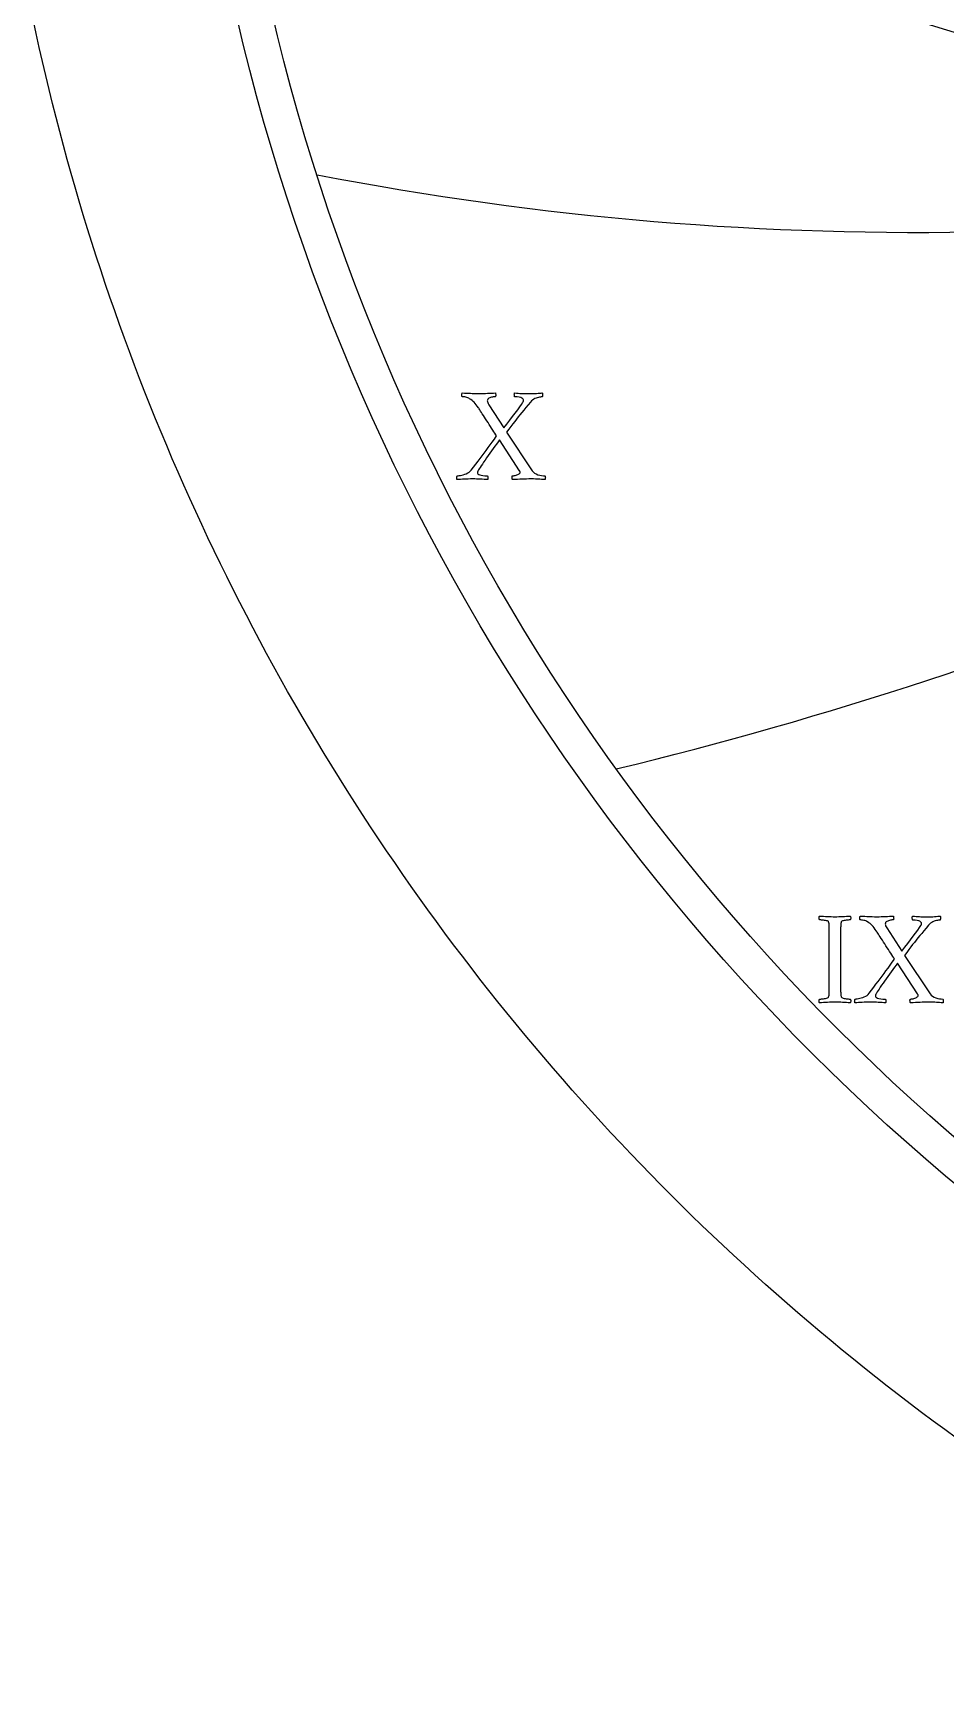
# Model space of a CAD drawing. Header units: millimetres. Extents: x -76 to 76, y -76 to 98.
# Drawn here: x -74.4 to -44.9, y -69.5 to -16.2 of the extents above; entities that cross this region are included whole.
import ezdxf

# ---------------------------------------------------------------- set-up
doc = ezdxf.new("R2010")
doc.units = ezdxf.units.MM
for name, color, linetype in [('CUT_OUTER', 1, 'Continuous'), ('ENGRAVE', 7, 'Continuous'), ('ENGRAVE_FINE', 8, 'Continuous'), ('GUIDE', 3, 'Continuous'), ('TEXT', 5, 'Continuous')]:
    doc.layers.add(name, color=color, linetype=linetype)

msp = doc.modelspace()

# ---------------------------------------------------------------- linework, layer by layer
at = {"layer": 'CUT_OUTER'}
msp.add_lwpolyline([(-44.5206, -61.5947), (-44.8977, -61.3204), (-45.2731, -61.0438), (-45.6469, -60.7648), (-46.0188, -60.4836), (-46.3891, -60.2001), (-46.7576, -59.9143), (-47.1243, -59.6263), (-47.4893, -59.336), (-47.8525, -59.0435), (-48.2139, -58.7488), (-48.5735, -58.4519), (-48.9312, -58.1527), (-49.2871, -57.8514), (-49.6411, -57.5479), (-49.9933, -57.2422), (-50.3436, -56.9344), (-50.692, -56.6244), (-51.0385, -56.3123), (-51.383, -55.9981), (-51.7257, -55.6817), (-52.0664, -55.3633), (-52.4051, -55.0428), (-52.7418, -54.7202), (-53.0766, -54.3955), (-53.4094, -54.0688), (-53.7401, -53.7401), (-54.0688, -53.4094), (-54.3955, -53.0766), (-54.7202, -52.7418), (-55.0428, -52.4051), (-55.3633, -52.0664), (-55.6817, -51.7257), (-55.9981, -51.383), (-56.3123, -51.0385), (-56.6244, -50.692), (-56.9344, -50.3436), (-57.2422, -49.9933), (-57.5479, -49.6411), (-57.8514, -49.2871), (-58.1527, -48.9312), (-58.4519, -48.5735), (-58.7488, -48.2139), (-59.0435, -47.8525), (-59.336, -47.4893), (-59.6263, -47.1243), (-59.9143, -46.7576), (-60.2001, -46.3891), (-60.4836, -46.0188), (-60.7648, -45.6469), (-61.0438, -45.2731), (-61.3204, -44.8977), (-61.5947, -44.5206), (-61.8668, -44.1419), (-62.1364, -43.7614), (-62.4038, -43.3793), (-62.6688, -42.9956), (-62.9314, -42.6103), (-63.1917, -42.2233), (-63.4496, -41.8348), (-63.7051, -41.4447), (-63.9582, -41.053), (-64.2089, -40.6598), (-64.4571, -40.2651), (-64.703, -39.8688), (-64.9464, -39.4711), (-65.1874, -39.0718), (-65.4259, -38.6711), (-65.6619, -38.2689), (-65.8955, -37.8653), (-66.1266, -37.4603), (-66.3552, -37.0538), (-66.5813, -36.646), (-66.8049, -36.2367), (-67.026, -35.8262), (-67.2446, -35.4142), (-67.4606, -35.0009), (-67.6741, -34.5864), (-67.885, -34.1705), (-68.0934, -33.7533), (-68.2993, -33.3348), (-68.5025, -32.9151), (-68.7032, -32.4942), (-68.9013, -32.072), (-69.0968, -31.6486), (-69.2897, -31.2241), (-69.4799, -30.7983), (-69.6676, -30.3714), (-69.8527, -29.9434), (-70.0351, -29.5142), (-70.2148, -29.0839), (-70.392, -28.6526), (-70.5665, -28.2201), (-70.7383, -27.7866), (-70.9075, -27.352), (-71.0739, -26.9164), (-71.2378, -26.4798), (-71.3989, -26.0422), (-71.5573, -25.6036), (-71.7131, -25.1641), (-71.8662, -24.7236), (-72.0165, -24.2822), (-72.1641, -23.8398), (-72.3091, -23.3966), (-72.4513, -22.9525), (-72.5907, -22.5075), (-72.7275, -22.0616), (-72.8615, -21.615), (-72.9927, -21.1675), (-73.1212, -20.7192), (-73.247, -20.2702), (-73.37, -19.8204), (-73.4902, -19.3698), (-73.6077, -18.9185), (-73.7224, -18.4665), (-73.8343, -18.0138), (-73.9434, -17.5604), (-74.0498, -17.1064), (-74.1534, -16.6517), (-74.2541, -16.1964), (-74.3521, -15.7405)], dxfattribs=at)
at = {"layer": 'ENGRAVE'}
msp.add_circle((0, 0), 68.4, dxfattribs=at)
for centre, radius, start, end in [((-45.7736, 79.2823), 101.9098, 259.026824, 283.6824), ((-86.0201, 86.0201), 129.6287, 283.613701, 302.105382)]:
    msp.add_arc(centre, radius, start, end, dxfattribs=at)
at = {"layer": 'ENGRAVE_FINE'}
msp.add_arc((0, 129.939), 152.7524, 243.541053, 296.458947, dxfattribs=at)
at = {"layer": 'GUIDE'}
msp.add_circle((0, 0), 69.54, dxfattribs=at)
at = {"layer": 'TEXT'}
for points in [[(-59.9534, -27.834), (-59.8774, -27.8336), (-59.8046, -27.8324), (-59.735, -27.8304), (-59.6686, -27.8275), (-59.6042, -27.8244), (-59.5403, -27.8216), (-59.4769, -27.8191), (-59.4141, -27.8168), (-59.4103, -27.8275), (-59.4076, -27.8427), (-59.406, -27.8621), (-59.4054, -27.8858), (-59.4065, -27.9085), (-59.4098, -27.9246), (-59.4152, -27.9343), (-59.4227, -27.9376), (-59.4397, -27.9383), (-59.4605, -27.9403), (-59.485, -27.9436), (-59.5133, -27.9484), (-59.543, -27.9548), (-59.5716, -27.9635), (-59.5991, -27.9743), (-59.6255, -27.9872), (-59.6482, -28.003), (-59.6643, -28.0223), (-59.674, -28.045), (-59.6773, -28.0713), (-59.674, -28.097), (-59.6643, -28.1264), (-59.6482, -28.1595), (-59.6255, -28.1965), (-59.1379, -28.9472), (-59.0441, -28.8218), (-58.9524, -28.7002), (-58.8629, -28.5824), (-58.7755, -28.4683), (-58.6951, -28.3623), (-58.6266, -28.2687), (-58.57, -28.1876), (-58.5252, -28.1188), (-58.5194, -28.108), (-58.515, -28.0972), (-58.5119, -28.0864), (-58.5101, -28.0757), (-58.5092, -28.0659), (-58.5085, -28.0584), (-58.5081, -28.053), (-58.508, -28.0498), (-58.5112, -28.0341), (-58.5209, -28.0174), (-58.5371, -27.9996), (-58.5597, -27.9807), (-58.5934, -27.9637), (-58.6428, -27.9516), (-58.7078, -27.9443), (-58.7884, -27.9419), (-58.7942, -27.9369), (-58.7987, -27.9263), (-58.8018, -27.9099), (-58.8035, -27.888), (-58.8039, -27.8649), (-58.803, -27.8453), (-58.8007, -27.8293), (-58.7971, -27.8168), (-58.7362, -27.8209), (-58.6789, -27.8249), (-58.6251, -27.8285), (-58.5748, -27.8319), (-58.5251, -27.8347), (-58.4729, -27.8367), (-58.4183, -27.8379), (-58.3613, -27.8383), (-58.2825, -27.8378), (-58.2102, -27.8362), (-58.1444, -27.8335), (-58.0851, -27.8297), (-58.0314, -27.8257), (-57.9826, -27.8222), (-57.9387, -27.8192), (-57.8996, -27.8168), (-57.8957, -27.827), (-57.8926, -27.8405), (-57.8903, -27.8572), (-57.8888, -27.8772), (-57.8892, -27.8974), (-57.8926, -27.9149), (-57.8989, -27.9298), (-57.9082, -27.9419), (-57.9199, -27.9426), (-57.9379, -27.9446), (-57.962, -27.948), (-57.9923, -27.9527), (-58.0266, -27.9597), (-58.0624, -27.9699), (-58.0999, -27.9834), (-58.139, -28.0001), (-58.178, -28.0208), (-58.2151, -28.046), (-58.2503, -28.0758), (-58.2836, -28.1102), (-58.3608, -28.204), (-58.433, -28.2914), (-58.5, -28.3723), (-58.5619, -28.4467), (-58.6208, -28.5182), (-58.6789, -28.5902), (-58.7362, -28.6627), (-58.7927, -28.7358), (-58.8513, -28.8127), (-58.9146, -28.8965), (-58.9829, -28.9874), (-59.0559, -29.0853), (-58.2275, -30.328), (-58.1932, -30.3701), (-58.1509, -30.4057), (-58.1005, -30.4348), (-58.042, -30.4574), (-57.9807, -30.4744), (-57.9222, -30.4866), (-57.8664, -30.4938), (-57.8133, -30.4963), (-57.8077, -30.5068), (-57.8041, -30.5211), (-57.8023, -30.5392), (-57.8025, -30.561), (-57.8037, -30.5823), (-57.8052, -30.5988), (-57.8069, -30.6103), (-57.809, -30.6171), (-57.8694, -30.6129), (-57.9255, -30.609), (-57.9772, -30.6054), (-58.0247, -30.602), (-58.0724, -30.5992), (-58.125, -30.5971), (-58.1825, -30.5959), (-58.2448, -30.5955), (-58.3304, -30.5959), (-58.4103, -30.5971), (-58.4846, -30.5992), (-58.5533, -30.602), (-58.6219, -30.6054), (-58.6962, -30.609), (-58.7762, -30.6129), (-58.8618, -30.6171), (-58.8693, -30.6063), (-58.8747, -30.5912), (-58.878, -30.5718), (-58.879, -30.5481), (-58.878, -30.5254), (-58.8747, -30.5092), (-58.8693, -30.4995), (-58.8618, -30.4963), (-58.8468, -30.4955), (-58.8278, -30.493), (-58.8047, -30.489), (-58.7776, -30.4833), (-58.7489, -30.4759), (-58.721, -30.4666), (-58.6939, -30.4554), (-58.6676, -30.4423), (-58.645, -30.4276), (-58.6288, -30.4116), (-58.6191, -30.3942), (-58.6158, -30.3755), (-58.6162, -30.3707), (-58.6174, -30.3652), (-58.6195, -30.3589), (-58.6223, -30.3517), (-58.6257, -30.3446), (-58.6293, -30.3382), (-58.6332, -30.3327), (-58.6374, -30.328), (-59.2803, -29.3356), (-59.3287, -29.3999), (-59.379, -29.4677), (-59.4312, -29.5391), (-59.4853, -29.6139), (-59.5399, -29.6901), (-59.5937, -29.7655), (-59.6467, -29.84), (-59.6989, -29.9138), (-59.7487, -29.985), (-59.7949, -30.0518), (-59.8372, -30.1144), (-59.8758, -30.1727), (-59.9095, -30.2244), (-59.9372, -30.2676), (-59.9591, -30.3021), (-59.975, -30.328), (-59.9774, -30.3329), (-59.9804, -30.3388), (-59.9839, -30.3458), (-59.9879, -30.3539), (-59.9917, -30.3628), (-59.9944, -30.3722), (-59.996, -30.3822), (-59.9966, -30.3927), (-59.992, -30.4117), (-59.9782, -30.4299), (-59.9553, -30.4473), (-59.9232, -30.4639), (-59.8801, -30.4781), (-59.824, -30.4882), (-59.7549, -30.4943), (-59.673, -30.4963), (-59.6672, -30.5068), (-59.6627, -30.5211), (-59.6596, -30.5392), (-59.6579, -30.561), (-59.6575, -30.5823), (-59.6584, -30.5988), (-59.6607, -30.6103), (-59.6643, -30.6171), (-59.7229, -30.6129), (-59.7819, -30.609), (-59.8415, -30.6054), (-59.9016, -30.602), (-59.9618, -30.5992), (-60.0214, -30.5971), (-60.0804, -30.5959), (-60.139, -30.5955), (-60.218, -30.5959), (-60.2911, -30.5971), (-60.3582, -30.5992), (-60.4194, -30.602), (-60.4782, -30.6054), (-60.5381, -30.609), (-60.599, -30.6129), (-60.6611, -30.6171), (-60.6644, -30.6048), (-60.6659, -30.5896), (-60.6655, -30.5714), (-60.6632, -30.5502), (-60.6601, -30.5299), (-60.6573, -30.5141), (-60.6547, -30.5029), (-60.6524, -30.4963), (-60.6394, -30.4953), (-60.6174, -30.4925), (-60.5865, -30.4878), (-60.5467, -30.4812), (-60.5017, -30.472), (-60.455, -30.4596), (-60.4068, -30.444), (-60.3569, -30.4251), (-60.309, -30.4026), (-60.2668, -30.376), (-60.2303, -30.3454), (-60.1994, -30.3107), (-60.1214, -30.2093), (-60.0473, -30.1123), (-59.9769, -30.0195), (-59.9103, -29.931), (-59.8457, -29.8446), (-59.7814, -29.7579), (-59.7173, -29.6709), (-59.6535, -29.5837), (-59.5884, -29.4946), (-59.5203, -29.4019), (-59.4493, -29.3058), (-59.3752, -29.2061), (-59.4007, -29.165), (-59.4297, -29.1193), (-59.4622, -29.069), (-59.4982, -29.0141), (-59.5362, -28.9563), (-59.5748, -28.8971), (-59.6139, -28.8365), (-59.6535, -28.7747), (-59.6929, -28.7132), (-59.7312, -28.6538), (-59.7684, -28.5967), (-59.8046, -28.5417), (-59.8385, -28.4901), (-59.8693, -28.4435), (-59.8968, -28.4017), (-59.9211, -28.3647), (-59.9409, -28.3345), (-59.955, -28.313), (-59.9635, -28.3), (-59.9664, -28.2957), (-60.0005, -28.2426), (-60.0338, -28.1954), (-60.0663, -28.1541), (-60.098, -28.1188), (-60.1307, -28.0872), (-60.1665, -28.0573), (-60.2052, -28.029), (-60.2468, -28.0023), (-60.2758, -27.9863), (-60.3067, -27.9726), (-60.3395, -27.9614), (-60.3741, -27.9527), (-60.4077, -27.9461), (-60.4372, -27.9414), (-60.4627, -27.9385), (-60.4842, -27.9376), (-60.4917, -27.9343), (-60.4971, -27.9246), (-60.5003, -27.9085), (-60.5014, -27.8858), (-60.5003, -27.8621), (-60.4971, -27.8427), (-60.4917, -27.8275), (-60.4842, -27.8168), (-60.4093, -27.8191), (-60.3401, -27.8216), (-60.2766, -27.8244), (-60.2188, -27.8275), (-60.1609, -27.8304), (-60.0974, -27.8324), (-60.0283, -27.8336), (-59.9534, -27.834)], [(-48.4435, -44.7427), (-48.3814, -44.7423), (-48.32, -44.7411), (-48.2595, -44.7391), (-48.1997, -44.7362), (-48.1397, -44.7331), (-48.0784, -44.7303), (-48.0157, -44.7278), (-47.9516, -44.7255), (-47.9442, -44.7357), (-47.9392, -44.7492), (-47.9367, -44.7659), (-47.9365, -44.7859), (-47.9383, -44.8058), (-47.9414, -44.8225), (-47.9458, -44.836), (-47.9516, -44.8463), (-47.9673, -44.8467), (-47.9883, -44.8479), (-48.0147, -44.8499), (-48.0466, -44.8527), (-48.0805, -44.8564), (-48.1134, -44.8608), (-48.1453, -44.8661), (-48.176, -44.8722), (-48.203, -44.8794), (-48.2235, -44.8883), (-48.2375, -44.8989), (-48.245, -44.911), (-48.2508, -44.9342), (-48.2553, -44.9606), (-48.2584, -44.9903), (-48.2601, -45.0232), (-48.2611, -45.0585), (-48.2618, -45.0955), (-48.2622, -45.134), (-48.2623, -45.1742), (-48.2623, -45.1807), (-48.2623, -45.1871), (-48.2623, -45.1936), (-48.2623, -45.2001), (-48.2623, -45.2066), (-48.2623, -45.213), (-48.2623, -45.2195), (-48.2623, -45.226), (-48.2623, -47.0253), (-48.2623, -47.0317), (-48.2623, -47.0382), (-48.2623, -47.0447), (-48.2623, -47.0512), (-48.2623, -47.0576), (-48.2623, -47.0641), (-48.2623, -47.0706), (-48.2623, -47.077), (-48.2622, -47.1171), (-48.2618, -47.1553), (-48.2611, -47.1915), (-48.2601, -47.2259), (-48.2584, -47.2579), (-48.2553, -47.2869), (-48.2508, -47.3129), (-48.245, -47.3359), (-48.2375, -47.3465), (-48.2235, -47.3564), (-48.203, -47.3659), (-48.176, -47.3748), (-48.1453, -47.3827), (-48.1134, -47.3893), (-48.0805, -47.3946), (-48.0466, -47.3985), (-48.0147, -47.4013), (-47.9883, -47.4034), (-47.9673, -47.4046), (-47.9516, -47.405), (-47.9458, -47.4152), (-47.9414, -47.4287), (-47.9383, -47.4454), (-47.9365, -47.4654), (-47.9367, -47.4853), (-47.9392, -47.5021), (-47.9442, -47.5155), (-47.9516, -47.5258), (-48.0157, -47.5216), (-48.0784, -47.5177), (-48.1397, -47.5141), (-48.1997, -47.5107), (-48.2595, -47.5079), (-48.32, -47.5058), (-48.3814, -47.5046), (-48.4435, -47.5042), (-48.5042, -47.5046), (-48.5654, -47.5058), (-48.6272, -47.5079), (-48.6895, -47.5107), (-48.7523, -47.5141), (-48.8157, -47.5177), (-48.8796, -47.5216), (-48.944, -47.5258), (-48.9515, -47.5155), (-48.9565, -47.5021), (-48.959, -47.4853), (-48.9592, -47.4654), (-48.9574, -47.4454), (-48.9543, -47.4287), (-48.9498, -47.4152), (-48.944, -47.405), (-48.9284, -47.4046), (-48.9074, -47.4034), (-48.8809, -47.4013), (-48.8491, -47.3985), (-48.815, -47.3946), (-48.7817, -47.3893), (-48.7492, -47.3827), (-48.7175, -47.3748), (-48.6899, -47.3659), (-48.6695, -47.3564), (-48.6564, -47.3465), (-48.6506, -47.3359), (-48.643, -47.3082), (-48.6372, -47.2766), (-48.6332, -47.2413), (-48.6312, -47.2022), (-48.6303, -47.1604), (-48.6296, -47.117), (-48.6292, -47.0719), (-48.6291, -47.0253), (-48.6291, -45.226), (-48.6292, -45.1792), (-48.6296, -45.1338), (-48.6303, -45.0897), (-48.6312, -45.0469), (-48.6332, -45.0069), (-48.6372, -44.9709), (-48.643, -44.9389), (-48.6506, -44.911), (-48.6564, -44.8989), (-48.6695, -44.8883), (-48.6899, -44.8794), (-48.7175, -44.8722), (-48.7492, -44.8661), (-48.7817, -44.8608), (-48.815, -44.8564), (-48.8491, -44.8527), (-48.8809, -44.8499), (-48.9074, -44.8479), (-48.9284, -44.8467), (-48.944, -44.8463), (-48.9498, -44.836), (-48.9543, -44.8225), (-48.9574, -44.8058), (-48.9592, -44.7859), (-48.959, -44.7659), (-48.9565, -44.7492), (-48.9515, -44.7357), (-48.944, -44.7255), (-48.8796, -44.7278), (-48.8157, -44.7303), (-48.7523, -44.7331), (-48.6895, -44.7362), (-48.6272, -44.7391), (-48.5654, -44.7411), (-48.5042, -44.7423), (-48.4435, -44.7427)], [(-47.0973, -44.7427), (-47.0212, -44.7423), (-46.9484, -44.7411), (-46.8789, -44.7391), (-46.8125, -44.7362), (-46.7481, -44.7331), (-46.6842, -44.7303), (-46.6208, -44.7278), (-46.5579, -44.7255), (-46.5542, -44.7362), (-46.5515, -44.7513), (-46.5499, -44.7708), (-46.5493, -44.7945), (-46.5504, -44.8171), (-46.5536, -44.8333), (-46.559, -44.843), (-46.5666, -44.8463), (-46.5836, -44.8469), (-46.6043, -44.849), (-46.6289, -44.8523), (-46.6572, -44.8571), (-46.6868, -44.8635), (-46.7154, -44.8722), (-46.7429, -44.883), (-46.7694, -44.8959), (-46.792, -44.9117), (-46.8082, -44.931), (-46.8179, -44.9537), (-46.8211, -44.98), (-46.8179, -45.0057), (-46.8082, -45.035), (-46.792, -45.0682), (-46.7694, -45.1052), (-46.2818, -45.8559), (-46.1879, -45.7305), (-46.0963, -45.6089), (-46.0067, -45.4911), (-45.9193, -45.377), (-45.839, -45.271), (-45.7705, -45.1774), (-45.7139, -45.0963), (-45.6691, -45.0275), (-45.6633, -45.0167), (-45.6588, -45.0059), (-45.6557, -44.9951), (-45.654, -44.9843), (-45.653, -44.9746), (-45.6524, -44.9671), (-45.652, -44.9617), (-45.6518, -44.9585), (-45.6551, -44.9428), (-45.6648, -44.9261), (-45.681, -44.9083), (-45.7036, -44.8894), (-45.7373, -44.8724), (-45.7867, -44.8603), (-45.8517, -44.853), (-45.9323, -44.8506), (-45.9381, -44.8456), (-45.9425, -44.8349), (-45.9456, -44.8186), (-45.9474, -44.7967), (-45.9478, -44.7736), (-45.9469, -44.754), (-45.9446, -44.738), (-45.9409, -44.7255), (-45.8801, -44.7296), (-45.8228, -44.7335), (-45.769, -44.7372), (-45.7187, -44.7406), (-45.669, -44.7434), (-45.6168, -44.7454), (-45.5622, -44.7466), (-45.5051, -44.747), (-45.4264, -44.7465), (-45.3541, -44.7449), (-45.2883, -44.7422), (-45.229, -44.7384), (-45.1753, -44.7344), (-45.1265, -44.7309), (-45.0825, -44.7279), (-45.0434, -44.7255), (-45.0395, -44.7357), (-45.0364, -44.7492), (-45.0341, -44.7659), (-45.0326, -44.7859), (-45.0331, -44.8061), (-45.0364, -44.8236), (-45.0428, -44.8385), (-45.0521, -44.8506), (-45.0638, -44.8513), (-45.0817, -44.8533), (-45.1059, -44.8567), (-45.1362, -44.8614), (-45.1705, -44.8684), (-45.2063, -44.8786), (-45.2438, -44.8921), (-45.2829, -44.9088), (-45.3219, -44.9295), (-45.359, -44.9547), (-45.3942, -44.9845), (-45.4275, -45.0189), (-45.5047, -45.1127), (-45.5769, -45.2001), (-45.6439, -45.281), (-45.7058, -45.3554), (-45.7647, -45.4269), (-45.8228, -45.4989), (-45.8801, -45.5714), (-45.9366, -45.6445), (-45.9951, -45.7214), (-46.0585, -45.8052), (-46.1267, -45.8961), (-46.1998, -45.994), (-45.3714, -47.2367), (-45.3371, -47.2788), (-45.2948, -47.3144), (-45.2443, -47.3435), (-45.1858, -47.3661), (-45.1246, -47.3831), (-45.0661, -47.3953), (-45.0103, -47.4025), (-44.9571, -47.405), (-44.9516, -47.4155), (-44.948, -47.4298), (-44.9462, -47.4479), (-44.9464, -47.4697), (-44.9476, -47.491), (-44.949, -47.5075), (-44.9508, -47.519), (-44.9528, -47.5258), (-45.0132, -47.5216), (-45.0693, -47.5177), (-45.1211, -47.5141), (-45.1686, -47.5107), (-45.2163, -47.5079), (-45.2689, -47.5058), (-45.3263, -47.5046), (-45.3886, -47.5042), (-45.4742, -47.5046), (-45.5542, -47.5058), (-45.6285, -47.5079), (-45.6971, -47.5107), (-45.7658, -47.5141), (-45.8401, -47.5177), (-45.92, -47.5216), (-46.0056, -47.5258), (-46.0132, -47.515), (-46.0186, -47.4999), (-46.0218, -47.4805), (-46.0229, -47.4568), (-46.0218, -47.4341), (-46.0186, -47.4179), (-46.0132, -47.4082), (-46.0056, -47.405), (-45.9907, -47.4042), (-45.9717, -47.4017), (-45.9486, -47.3977), (-45.9215, -47.392), (-45.8928, -47.3846), (-45.8649, -47.3753), (-45.8378, -47.3641), (-45.8115, -47.351), (-45.7888, -47.3363), (-45.7726, -47.3203), (-45.7629, -47.3029), (-45.7597, -47.2842), (-45.7601, -47.2794), (-45.7613, -47.2739), (-45.7633, -47.2676), (-45.7662, -47.2604), (-45.7695, -47.2533), (-45.7732, -47.2469), (-45.7771, -47.2414), (-45.7813, -47.2367), (-46.4242, -46.2443), (-46.4726, -46.3086), (-46.5229, -46.3764), (-46.5751, -46.4478), (-46.6291, -46.5226), (-46.6837, -46.5988), (-46.7375, -46.6741), (-46.7905, -46.7487), (-46.8427, -46.8225), (-46.8926, -46.8937), (-46.9387, -46.9605), (-46.9811, -47.0231), (-47.0196, -47.0814), (-47.0533, -47.1331), (-47.0811, -47.1763), (-47.103, -47.2108), (-47.1189, -47.2367), (-47.1213, -47.2415), (-47.1243, -47.2475), (-47.1278, -47.2545), (-47.1318, -47.2626), (-47.1356, -47.2715), (-47.1383, -47.2809), (-47.1399, -47.2909), (-47.1404, -47.3014), (-47.1359, -47.3204), (-47.1221, -47.3386), (-47.0992, -47.356), (-47.0671, -47.3726), (-47.0239, -47.3868), (-46.9679, -47.3969), (-46.8988, -47.403), (-46.8168, -47.405), (-46.811, -47.4155), (-46.8066, -47.4298), (-46.8035, -47.4479), (-46.8017, -47.4697), (-46.8013, -47.491), (-46.8023, -47.5075), (-46.8046, -47.519), (-46.8082, -47.5258), (-46.8667, -47.5216), (-46.9258, -47.5177), (-46.9854, -47.5141), (-47.0455, -47.5107), (-47.1057, -47.5079), (-47.1653, -47.5058), (-47.2243, -47.5046), (-47.2828, -47.5042), (-47.3619, -47.5046), (-47.4349, -47.5058), (-47.5021, -47.5079), (-47.5633, -47.5107), (-47.6221, -47.5141), (-47.682, -47.5177), (-47.7429, -47.5216), (-47.8049, -47.5258), (-47.8083, -47.5135), (-47.8098, -47.4983), (-47.8094, -47.4801), (-47.8071, -47.4589), (-47.804, -47.4385), (-47.8012, -47.4228), (-47.7986, -47.4116), (-47.7963, -47.405), (-47.7832, -47.404), (-47.7612, -47.4012), (-47.7304, -47.3965), (-47.6906, -47.3899), (-47.6456, -47.3807), (-47.5989, -47.3683), (-47.5506, -47.3527), (-47.5007, -47.3338), (-47.4529, -47.3113), (-47.4107, -47.2847), (-47.3741, -47.2541), (-47.3432, -47.2194), (-47.2653, -47.118), (-47.1911, -47.021), (-47.1208, -46.9282), (-47.0542, -46.8397), (-46.9896, -46.7533), (-46.9252, -46.6666), (-46.8612, -46.5796), (-46.7974, -46.4924), (-46.7323, -46.4033), (-46.6642, -46.3106), (-46.5931, -46.2145), (-46.5191, -46.1148), (-46.5446, -46.0737), (-46.5736, -46.028), (-46.6061, -45.9777), (-46.6421, -45.9228), (-46.6801, -45.865), (-46.7187, -45.8058), (-46.7578, -45.7452), (-46.7974, -45.6834), (-46.8368, -45.6219), (-46.8751, -45.5625), (-46.9123, -45.5054), (-46.9484, -45.4504), (-46.9824, -45.3988), (-47.0132, -45.3522), (-47.0407, -45.3104), (-47.0649, -45.2734), (-47.0848, -45.2432), (-47.0989, -45.2217), (-47.1074, -45.2087), (-47.1102, -45.2044), (-47.1444, -45.1513), (-47.1777, -45.1041), (-47.2102, -45.0628), (-47.2418, -45.0275), (-47.2746, -44.9959), (-47.3103, -44.966), (-47.349, -44.9377), (-47.3907, -44.911), (-47.4197, -44.895), (-47.4506, -44.8813), (-47.4833, -44.8701), (-47.518, -44.8614), (-47.5516, -44.8548), (-47.5811, -44.85), (-47.6066, -44.8472), (-47.628, -44.8463), (-47.6356, -44.843), (-47.641, -44.8333), (-47.6442, -44.8171), (-47.6453, -44.7945), (-47.6442, -44.7708), (-47.641, -44.7513), (-47.6356, -44.7362), (-47.628, -44.7255), (-47.5532, -44.7278), (-47.484, -44.7303), (-47.4205, -44.7331), (-47.3627, -44.7362), (-47.3048, -44.7391), (-47.2413, -44.7411), (-47.1721, -44.7423), (-47.0973, -44.7427)]]:
    msp.add_lwpolyline(points, close=True, dxfattribs=at)

doc.saveas('drawing.dxf')
